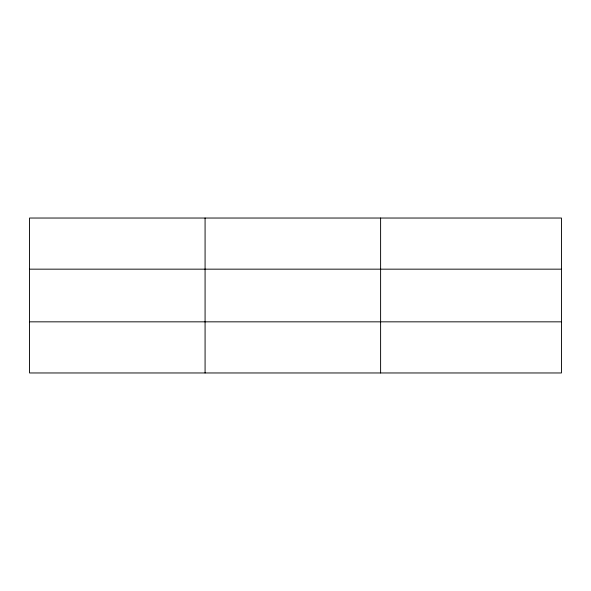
<?xml version="1.0" encoding="UTF-8"?>
<svg xmlns="http://www.w3.org/2000/svg" width="591" height="591" viewBox="0 0 591 591"><rect width="100%" height="100%" fill="white"/><g stroke="black" fill="none" stroke-linecap="round" stroke-linejoin="round"><path stroke-width="0.89" d="M205.077 218.035L205.077 372.965M380.604 218.035L380.604 372.965M561.45 269.164L561.45 218.035L29.55 218.035L29.55 372.965L561.45 372.965L561.45 269.164L29.55 269.164M29.55 321.836L561.45 321.836"/></g></svg>
